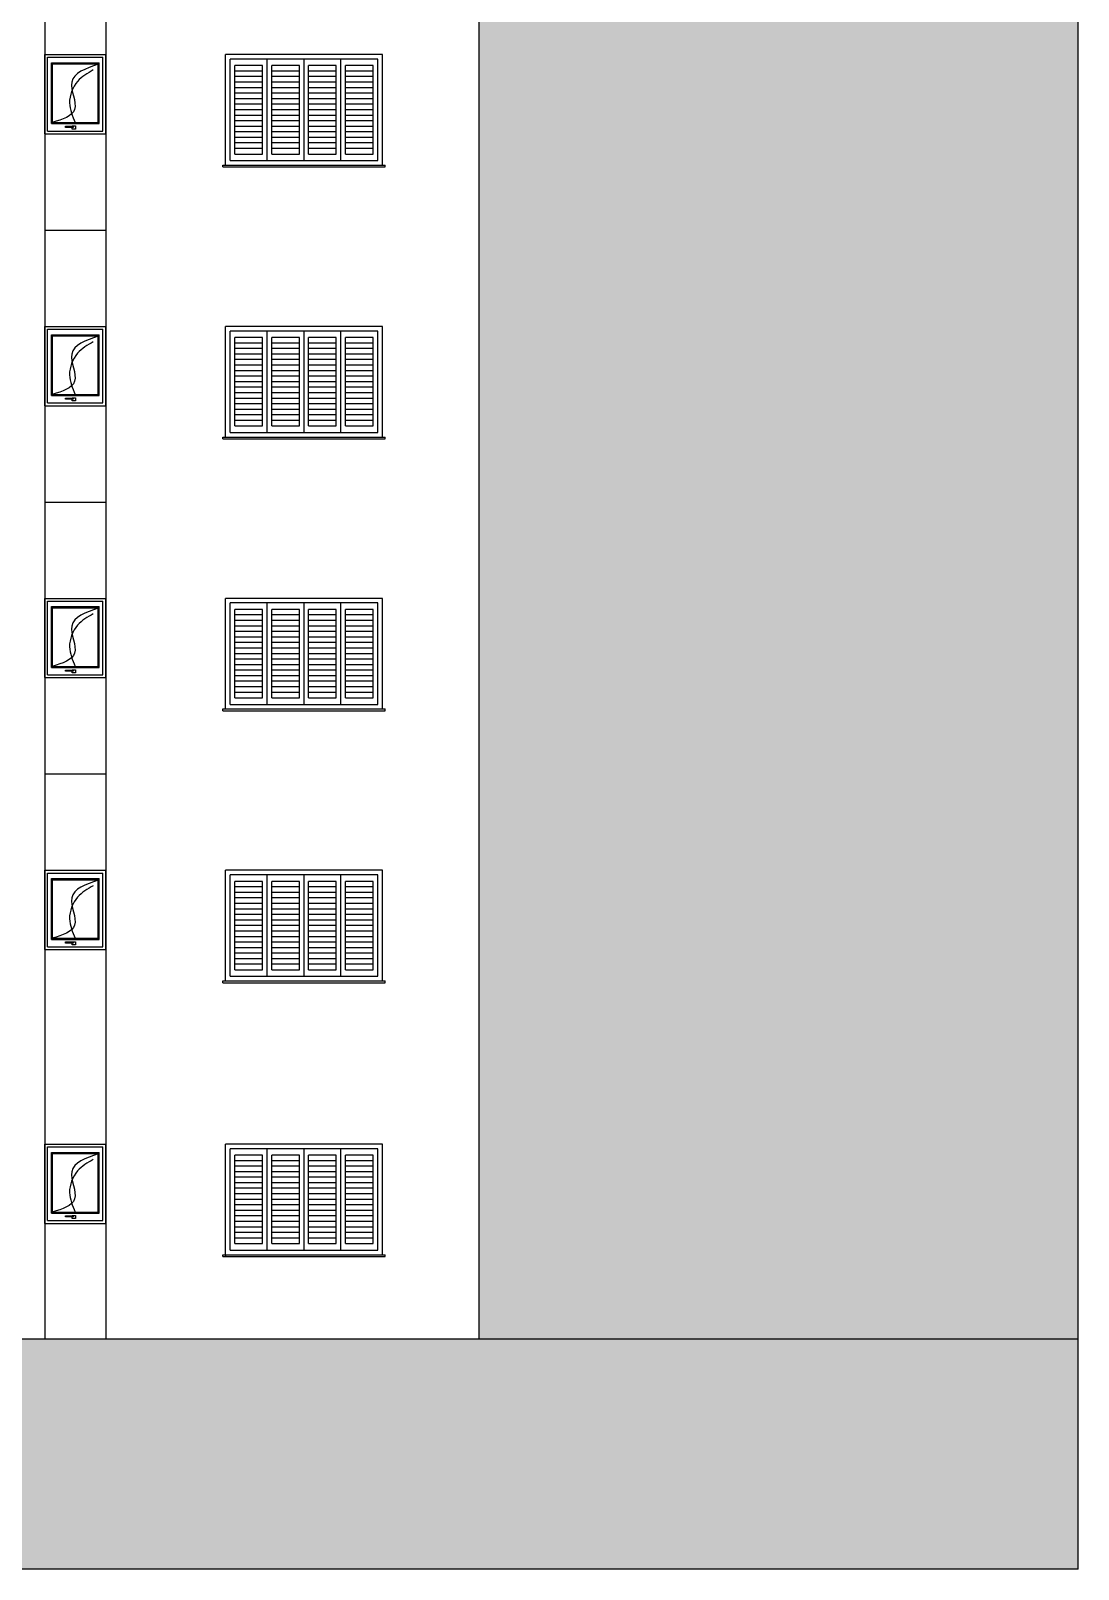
# Model space of a CAD drawing. Header units: millimetres. Extents: x 935 to 1399, y 512 to 900.
# Drawn here: x 1013.96 to 1025.33, y 645.74 to 662.43 of the extents above; entities that cross this region are included whole.
import ezdxf

# ---------------------------------------------------------------- set-up
doc = ezdxf.new("R2010")
doc.units = ezdxf.units.MM
doc.layers.add('JANELAS', color=5, linetype='Continuous')
doc.layers.add('REFLEXO', color=8, linetype='Continuous')

msp = doc.modelspace()

# ---------------------------------------------------------------- hatches: boundary and pattern name
for color, points in [(254, [(1025.32554, 690.0813), (988.50851, 690.0813), (988.50851, 648.23756), (1002.82554, 648.23756), (1002.82554, 681.88756), (1007.85284, 681.88756), (1007.85284, 683.58756), (1018.82554, 683.58756), (1018.82554, 681.88756), (1018.82554, 648.23756), (1025.32554, 648.23756)]), (253, [(1025.32554, 648.23756), (1018.82554, 648.23756), (1002.82554, 648.23756), (988.50851, 648.23756), (988.50851, 645.73756), (1025.32554, 645.73756)])]:
    msp.add_hatch(color=color).paths.add_polyline_path(points)

# ---------------------------------------------------------------- linework, layer by layer
at = {"color": 254}
for q in [(1025.32554, 690.0813), (988.50851, 645.73756)]:
    msp.add_line((1025.32554, 645.73756), q, dxfattribs=at)
at = {"color": 6}
for p, q in [((1018.82554, 681.88756), (1018.82554, 648.23756)), ((1018.82554, 681.61975), (1018.82554, 648.23756)), ((1002.82554, 648.23756), (1018.82554, 648.23756)), ((1002.82554, 648.23756), (1018.82554, 648.23756)), ((1018.82554, 648.23756), (1025.32554, 648.23756))]:
    msp.add_line(p, q, dxfattribs=at)
at = {"color": 7}
for p, q in [((1014.11665, 679.86975), (1014.11665, 650.34975)), ((1014.77665, 679.86975), (1014.77665, 650.34975)), ((1014.11665, 662.16975), (1014.77665, 662.16975)), ((1014.11665, 661.30975), (1014.77665, 661.30975)), ((1014.11665, 660.26475), (1014.77665, 660.26475)), ((1014.11665, 659.21975), (1014.77665, 659.21975)), ((1014.11665, 658.35975), (1014.77665, 658.35975)), ((1014.11665, 657.31475), (1014.77665, 657.31475)), ((1014.11665, 656.26975), (1014.77665, 656.26975)), ((1014.11665, 655.40975), (1014.77665, 655.40975)), ((1014.11665, 654.36475), (1014.77665, 654.36475)), ((1014.11665, 652.45975), (1014.77665, 652.45975)), ((1014.11665, 650.34975), (1014.11665, 648.23756)), ((1014.77665, 650.34975), (1014.77665, 648.23756)), ((1014.11665, 649.48975), (1014.77665, 649.48975))]:
    msp.add_line(p, q, dxfattribs=at)
for p, q in [((1017.77731, 662.16975), (1016.07731, 662.16975)), ((1016.07731, 660.96975), (1016.07731, 662.16975)), ((1017.72731, 662.11975), (1016.12731, 662.11975)), ((1016.12731, 661.01975), (1016.12731, 662.11975)), ((1016.52731, 661.01975), (1016.52731, 662.11975)), ((1016.92731, 661.01975), (1016.92731, 662.11975)), ((1017.32731, 661.01975), (1017.32731, 662.11975)), ((1017.72731, 661.01975), (1017.72731, 662.11975)), ((1017.77731, 660.96975), (1017.77731, 662.16975)), ((1016.17731, 661.08975), (1016.17731, 662.04975)), ((1016.47731, 662.04975), (1016.17731, 662.04975)), ((1016.47731, 661.98975), (1016.17731, 661.98975)), ((1016.47731, 661.92975), (1016.17731, 661.92975)), ((1016.47731, 661.08975), (1016.47731, 662.04975)), ((1016.57731, 661.08975), (1016.57731, 662.04975)), ((1016.87731, 662.04975), (1016.57731, 662.04975)), ((1016.87731, 661.98975), (1016.57731, 661.98975)), ((1016.87731, 661.92975), (1016.57731, 661.92975)), ((1016.87731, 661.08975), (1016.87731, 662.04975)), ((1016.97731, 661.08975), (1016.97731, 662.04975)), ((1017.27731, 662.04975), (1016.97731, 662.04975)), ((1017.27731, 661.98975), (1016.97731, 661.98975)), ((1017.27731, 661.92975), (1016.97731, 661.92975)), ((1017.27731, 661.08975), (1017.27731, 662.04975)), ((1017.37731, 661.08975), (1017.37731, 662.04975)), ((1017.67731, 662.04975), (1017.37731, 662.04975)), ((1017.67731, 661.98975), (1017.37731, 661.98975)), ((1017.67731, 661.92975), (1017.37731, 661.92975)), ((1017.67731, 661.08975), (1017.67731, 662.04975)), ((1016.47731, 661.86975), (1016.17731, 661.86975)), ((1016.47731, 661.80975), (1016.17731, 661.80975)), ((1016.47731, 661.74975), (1016.17731, 661.74975)), ((1016.87731, 661.86975), (1016.57731, 661.86975)), ((1016.87731, 661.80975), (1016.57731, 661.80975)), ((1016.87731, 661.74975), (1016.57731, 661.74975)), ((1017.27731, 661.86975), (1016.97731, 661.86975)), ((1017.27731, 661.80975), (1016.97731, 661.80975)), ((1017.27731, 661.74975), (1016.97731, 661.74975)), ((1017.67731, 661.86975), (1017.37731, 661.86975)), ((1017.67731, 661.80975), (1017.37731, 661.80975)), ((1017.67731, 661.74975), (1017.37731, 661.74975)), ((1016.47731, 661.68975), (1016.17731, 661.68975)), ((1016.47731, 661.62975), (1016.17731, 661.62975)), ((1016.87731, 661.68975), (1016.57731, 661.68975)), ((1016.87731, 661.62975), (1016.57731, 661.62975)), ((1017.27731, 661.68975), (1016.97731, 661.68975)), ((1017.27731, 661.62975), (1016.97731, 661.62975)), ((1017.67731, 661.68975), (1017.37731, 661.68975)), ((1017.67731, 661.62975), (1017.37731, 661.62975)), ((1016.47731, 661.56975), (1016.17731, 661.56975)), ((1016.47731, 661.50975), (1016.17731, 661.50975)), ((1016.47731, 661.44975), (1016.17731, 661.44975)), ((1016.87731, 661.56975), (1016.57731, 661.56975)), ((1016.87731, 661.50975), (1016.57731, 661.50975)), ((1016.87731, 661.44975), (1016.57731, 661.44975)), ((1017.27731, 661.56975), (1016.97731, 661.56975)), ((1017.27731, 661.50975), (1016.97731, 661.50975)), ((1017.27731, 661.44975), (1016.97731, 661.44975)), ((1017.67731, 661.56975), (1017.37731, 661.56975)), ((1017.67731, 661.50975), (1017.37731, 661.50975)), ((1017.67731, 661.44975), (1017.37731, 661.44975)), ((1016.47731, 661.38975), (1016.17731, 661.38975)), ((1016.47731, 661.32975), (1016.17731, 661.32975)), ((1016.47731, 661.26975), (1016.17731, 661.26975)), ((1016.87731, 661.38975), (1016.57731, 661.38975)), ((1016.87731, 661.32975), (1016.57731, 661.32975)), ((1016.87731, 661.26975), (1016.57731, 661.26975)), ((1017.27731, 661.38975), (1016.97731, 661.38975)), ((1017.27731, 661.32975), (1016.97731, 661.32975)), ((1017.27731, 661.26975), (1016.97731, 661.26975)), ((1017.67731, 661.38975), (1017.37731, 661.38975)), ((1017.67731, 661.32975), (1017.37731, 661.32975)), ((1017.67731, 661.26975), (1017.37731, 661.26975)), ((1016.47731, 661.20975), (1016.17731, 661.20975)), ((1016.47731, 661.14975), (1016.17731, 661.14975)), ((1016.17731, 661.08975), (1016.47731, 661.08975)), ((1016.87731, 661.20975), (1016.57731, 661.20975)), ((1016.87731, 661.14975), (1016.57731, 661.14975)), ((1016.57731, 661.08975), (1016.87731, 661.08975)), ((1017.27731, 661.20975), (1016.97731, 661.20975)), ((1017.27731, 661.14975), (1016.97731, 661.14975)), ((1016.97731, 661.08975), (1017.27731, 661.08975)), ((1017.67731, 661.20975), (1017.37731, 661.20975)), ((1017.67731, 661.14975), (1017.37731, 661.14975)), ((1017.37731, 661.08975), (1017.67731, 661.08975)), ((1016.04731, 660.96975), (1017.80731, 660.96975)), ((1016.04731, 660.94975), (1016.04731, 660.96975)), ((1016.04731, 660.94975), (1017.80731, 660.94975)), ((1016.12731, 661.01975), (1017.72731, 661.01975)), ((1017.80731, 660.94975), (1017.80731, 660.96975)), ((1017.77731, 659.21975), (1016.07731, 659.21975)), ((1016.07731, 658.01975), (1016.07731, 659.21975)), ((1017.72731, 659.16975), (1016.12731, 659.16975)), ((1016.12731, 658.06975), (1016.12731, 659.16975)), ((1016.17731, 658.13975), (1016.17731, 659.09975)), ((1016.47731, 659.09975), (1016.17731, 659.09975)), ((1016.47731, 658.13975), (1016.47731, 659.09975)), ((1016.52731, 658.06975), (1016.52731, 659.16975)), ((1016.57731, 658.13975), (1016.57731, 659.09975)), ((1016.87731, 659.09975), (1016.57731, 659.09975)), ((1016.87731, 658.13975), (1016.87731, 659.09975)), ((1016.92731, 658.06975), (1016.92731, 659.16975)), ((1016.97731, 658.13975), (1016.97731, 659.09975)), ((1017.27731, 659.09975), (1016.97731, 659.09975)), ((1017.27731, 658.13975), (1017.27731, 659.09975)), ((1017.32731, 658.06975), (1017.32731, 659.16975)), ((1017.37731, 658.13975), (1017.37731, 659.09975)), ((1017.67731, 659.09975), (1017.37731, 659.09975)), ((1017.67731, 658.13975), (1017.67731, 659.09975)), ((1017.72731, 658.06975), (1017.72731, 659.16975)), ((1017.77731, 658.01975), (1017.77731, 659.21975)), ((1016.47731, 659.03975), (1016.17731, 659.03975)), ((1016.47731, 658.97975), (1016.17731, 658.97975)), ((1016.47731, 658.91975), (1016.17731, 658.91975)), ((1016.87731, 659.03975), (1016.57731, 659.03975)), ((1016.87731, 658.97975), (1016.57731, 658.97975)), ((1016.87731, 658.91975), (1016.57731, 658.91975)), ((1017.27731, 659.03975), (1016.97731, 659.03975)), ((1017.27731, 658.97975), (1016.97731, 658.97975)), ((1017.27731, 658.91975), (1016.97731, 658.91975)), ((1017.67731, 659.03975), (1017.37731, 659.03975)), ((1017.67731, 658.97975), (1017.37731, 658.97975)), ((1017.67731, 658.91975), (1017.37731, 658.91975)), ((1016.47731, 658.85975), (1016.17731, 658.85975)), ((1016.47731, 658.79975), (1016.17731, 658.79975)), ((1016.87731, 658.85975), (1016.57731, 658.85975)), ((1016.87731, 658.79975), (1016.57731, 658.79975)), ((1017.27731, 658.85975), (1016.97731, 658.85975)), ((1017.27731, 658.79975), (1016.97731, 658.79975)), ((1017.67731, 658.85975), (1017.37731, 658.85975)), ((1017.67731, 658.79975), (1017.37731, 658.79975)), ((1016.47731, 658.73975), (1016.17731, 658.73975)), ((1016.47731, 658.67975), (1016.17731, 658.67975)), ((1016.47731, 658.61975), (1016.17731, 658.61975)), ((1016.87731, 658.73975), (1016.57731, 658.73975)), ((1016.87731, 658.67975), (1016.57731, 658.67975)), ((1016.87731, 658.61975), (1016.57731, 658.61975)), ((1017.27731, 658.73975), (1016.97731, 658.73975)), ((1017.27731, 658.67975), (1016.97731, 658.67975)), ((1017.27731, 658.61975), (1016.97731, 658.61975)), ((1017.67731, 658.73975), (1017.37731, 658.73975)), ((1017.67731, 658.67975), (1017.37731, 658.67975)), ((1017.67731, 658.61975), (1017.37731, 658.61975)), ((1016.47731, 658.55975), (1016.17731, 658.55975)), ((1016.47731, 658.49975), (1016.17731, 658.49975)), ((1016.47731, 658.43975), (1016.17731, 658.43975)), ((1016.87731, 658.55975), (1016.57731, 658.55975)), ((1016.87731, 658.49975), (1016.57731, 658.49975)), ((1016.87731, 658.43975), (1016.57731, 658.43975)), ((1017.27731, 658.55975), (1016.97731, 658.55975)), ((1017.27731, 658.49975), (1016.97731, 658.49975)), ((1017.27731, 658.43975), (1016.97731, 658.43975)), ((1017.67731, 658.55975), (1017.37731, 658.55975)), ((1017.67731, 658.49975), (1017.37731, 658.49975)), ((1017.67731, 658.43975), (1017.37731, 658.43975)), ((1016.47731, 658.37975), (1016.17731, 658.37975)), ((1016.47731, 658.31975), (1016.17731, 658.31975)), ((1016.47731, 658.25975), (1016.17731, 658.25975)), ((1016.87731, 658.37975), (1016.57731, 658.37975)), ((1016.87731, 658.31975), (1016.57731, 658.31975)), ((1016.87731, 658.25975), (1016.57731, 658.25975)), ((1017.27731, 658.37975), (1016.97731, 658.37975)), ((1017.27731, 658.31975), (1016.97731, 658.31975)), ((1017.27731, 658.25975), (1016.97731, 658.25975)), ((1017.67731, 658.37975), (1017.37731, 658.37975)), ((1017.67731, 658.31975), (1017.37731, 658.31975)), ((1017.67731, 658.25975), (1017.37731, 658.25975)), ((1016.47731, 658.19975), (1016.17731, 658.19975)), ((1016.17731, 658.13975), (1016.47731, 658.13975)), ((1016.87731, 658.19975), (1016.57731, 658.19975)), ((1016.57731, 658.13975), (1016.87731, 658.13975)), ((1017.27731, 658.19975), (1016.97731, 658.19975)), ((1016.97731, 658.13975), (1017.27731, 658.13975)), ((1017.67731, 658.19975), (1017.37731, 658.19975)), ((1017.37731, 658.13975), (1017.67731, 658.13975)), ((1016.04731, 658.01975), (1017.80731, 658.01975)), ((1016.04731, 657.99975), (1016.04731, 658.01975)), ((1016.04731, 657.99975), (1017.80731, 657.99975)), ((1016.12731, 658.06975), (1017.72731, 658.06975)), ((1017.80731, 657.99975), (1017.80731, 658.01975)), ((1017.77731, 656.26975), (1016.07731, 656.26975)), ((1016.07731, 655.06975), (1016.07731, 656.26975)), ((1017.77731, 655.06975), (1017.77731, 656.26975)), ((1017.72731, 656.21975), (1016.12731, 656.21975)), ((1016.12731, 655.11975), (1016.12731, 656.21975)), ((1016.17731, 655.18975), (1016.17731, 656.14975)), ((1016.47731, 656.14975), (1016.17731, 656.14975)), ((1016.47731, 656.08975), (1016.17731, 656.08975)), ((1016.47731, 655.18975), (1016.47731, 656.14975)), ((1016.52731, 655.11975), (1016.52731, 656.21975)), ((1016.57731, 655.18975), (1016.57731, 656.14975)), ((1016.87731, 656.14975), (1016.57731, 656.14975)), ((1016.87731, 656.08975), (1016.57731, 656.08975)), ((1016.87731, 655.18975), (1016.87731, 656.14975)), ((1016.92731, 655.11975), (1016.92731, 656.21975)), ((1016.97731, 655.18975), (1016.97731, 656.14975)), ((1017.27731, 656.14975), (1016.97731, 656.14975)), ((1017.27731, 656.08975), (1016.97731, 656.08975)), ((1017.27731, 655.18975), (1017.27731, 656.14975)), ((1017.32731, 655.11975), (1017.32731, 656.21975)), ((1017.37731, 655.18975), (1017.37731, 656.14975)), ((1017.67731, 656.14975), (1017.37731, 656.14975)), ((1017.67731, 656.08975), (1017.37731, 656.08975)), ((1017.67731, 655.18975), (1017.67731, 656.14975)), ((1017.72731, 655.11975), (1017.72731, 656.21975)), ((1016.47731, 656.02975), (1016.17731, 656.02975)), ((1016.47731, 655.96975), (1016.17731, 655.96975)), ((1016.47731, 655.90975), (1016.17731, 655.90975)), ((1016.87731, 656.02975), (1016.57731, 656.02975)), ((1016.87731, 655.96975), (1016.57731, 655.96975)), ((1016.87731, 655.90975), (1016.57731, 655.90975)), ((1017.27731, 656.02975), (1016.97731, 656.02975)), ((1017.27731, 655.96975), (1016.97731, 655.96975)), ((1017.27731, 655.90975), (1016.97731, 655.90975)), ((1017.67731, 656.02975), (1017.37731, 656.02975)), ((1017.67731, 655.96975), (1017.37731, 655.96975)), ((1017.67731, 655.90975), (1017.37731, 655.90975)), ((1016.47731, 655.84975), (1016.17731, 655.84975)), ((1016.47731, 655.78975), (1016.17731, 655.78975)), ((1016.87731, 655.84975), (1016.57731, 655.84975)), ((1016.87731, 655.78975), (1016.57731, 655.78975)), ((1017.27731, 655.84975), (1016.97731, 655.84975)), ((1017.27731, 655.78975), (1016.97731, 655.78975)), ((1017.67731, 655.84975), (1017.37731, 655.84975)), ((1017.67731, 655.78975), (1017.37731, 655.78975)), ((1016.47731, 655.72975), (1016.17731, 655.72975)), ((1016.47731, 655.66975), (1016.17731, 655.66975)), ((1016.47731, 655.60975), (1016.17731, 655.60975)), ((1016.87731, 655.72975), (1016.57731, 655.72975)), ((1016.87731, 655.66975), (1016.57731, 655.66975)), ((1016.87731, 655.60975), (1016.57731, 655.60975)), ((1017.27731, 655.72975), (1016.97731, 655.72975)), ((1017.27731, 655.66975), (1016.97731, 655.66975)), ((1017.27731, 655.60975), (1016.97731, 655.60975)), ((1017.67731, 655.72975), (1017.37731, 655.72975)), ((1017.67731, 655.66975), (1017.37731, 655.66975)), ((1017.67731, 655.60975), (1017.37731, 655.60975)), ((1016.47731, 655.54975), (1016.17731, 655.54975)), ((1016.47731, 655.48975), (1016.17731, 655.48975)), ((1016.47731, 655.42975), (1016.17731, 655.42975)), ((1016.87731, 655.54975), (1016.57731, 655.54975)), ((1016.87731, 655.48975), (1016.57731, 655.48975)), ((1016.87731, 655.42975), (1016.57731, 655.42975)), ((1017.27731, 655.54975), (1016.97731, 655.54975)), ((1017.27731, 655.48975), (1016.97731, 655.48975)), ((1017.27731, 655.42975), (1016.97731, 655.42975)), ((1017.67731, 655.54975), (1017.37731, 655.54975)), ((1017.67731, 655.48975), (1017.37731, 655.48975)), ((1017.67731, 655.42975), (1017.37731, 655.42975)), ((1016.47731, 655.36975), (1016.17731, 655.36975)), ((1016.47731, 655.30975), (1016.17731, 655.30975)), ((1016.47731, 655.24975), (1016.17731, 655.24975)), ((1016.87731, 655.36975), (1016.57731, 655.36975)), ((1016.87731, 655.30975), (1016.57731, 655.30975)), ((1016.87731, 655.24975), (1016.57731, 655.24975)), ((1017.27731, 655.36975), (1016.97731, 655.36975)), ((1017.27731, 655.30975), (1016.97731, 655.30975)), ((1017.27731, 655.24975), (1016.97731, 655.24975)), ((1017.67731, 655.36975), (1017.37731, 655.36975)), ((1017.67731, 655.30975), (1017.37731, 655.30975)), ((1017.67731, 655.24975), (1017.37731, 655.24975)), ((1016.12731, 655.11975), (1017.72731, 655.11975)), ((1016.17731, 655.18975), (1016.47731, 655.18975)), ((1016.57731, 655.18975), (1016.87731, 655.18975)), ((1016.97731, 655.18975), (1017.27731, 655.18975)), ((1017.37731, 655.18975), (1017.67731, 655.18975)), ((1016.04731, 655.06975), (1017.80731, 655.06975)), ((1016.04731, 655.04975), (1016.04731, 655.06975)), ((1016.04731, 655.04975), (1017.80731, 655.04975)), ((1017.80731, 655.04975), (1017.80731, 655.06975)), ((1017.77731, 653.31975), (1016.07731, 653.31975)), ((1016.07731, 652.11975), (1016.07731, 653.31975)), ((1017.72731, 653.26975), (1016.12731, 653.26975)), ((1016.12731, 652.16975), (1016.12731, 653.26975)), ((1016.52731, 652.16975), (1016.52731, 653.26975)), ((1016.92731, 652.16975), (1016.92731, 653.26975)), ((1017.32731, 652.16975), (1017.32731, 653.26975)), ((1017.72731, 652.16975), (1017.72731, 653.26975)), ((1017.77731, 652.11975), (1017.77731, 653.31975)), ((1016.17731, 652.23975), (1016.17731, 653.19975)), ((1016.47731, 653.19975), (1016.17731, 653.19975)), ((1016.47731, 653.13975), (1016.17731, 653.13975)), ((1016.47731, 653.07975), (1016.17731, 653.07975)), ((1016.47731, 652.23975), (1016.47731, 653.19975)), ((1016.57731, 652.23975), (1016.57731, 653.19975)), ((1016.87731, 653.19975), (1016.57731, 653.19975)), ((1016.87731, 653.13975), (1016.57731, 653.13975)), ((1016.87731, 653.07975), (1016.57731, 653.07975)), ((1016.87731, 652.23975), (1016.87731, 653.19975)), ((1016.97731, 652.23975), (1016.97731, 653.19975)), ((1017.27731, 653.19975), (1016.97731, 653.19975)), ((1017.27731, 653.13975), (1016.97731, 653.13975)), ((1017.27731, 653.07975), (1016.97731, 653.07975)), ((1017.27731, 652.23975), (1017.27731, 653.19975)), ((1017.37731, 652.23975), (1017.37731, 653.19975)), ((1017.67731, 653.19975), (1017.37731, 653.19975)), ((1017.67731, 653.13975), (1017.37731, 653.13975)), ((1017.67731, 653.07975), (1017.37731, 653.07975)), ((1017.67731, 652.23975), (1017.67731, 653.19975)), ((1016.47731, 653.01975), (1016.17731, 653.01975)), ((1016.47731, 652.95975), (1016.17731, 652.95975)), ((1016.87731, 653.01975), (1016.57731, 653.01975)), ((1016.87731, 652.95975), (1016.57731, 652.95975)), ((1017.27731, 653.01975), (1016.97731, 653.01975)), ((1017.27731, 652.95975), (1016.97731, 652.95975)), ((1017.67731, 653.01975), (1017.37731, 653.01975)), ((1017.67731, 652.95975), (1017.37731, 652.95975)), ((1016.47731, 652.89975), (1016.17731, 652.89975)), ((1016.47731, 652.83975), (1016.17731, 652.83975)), ((1016.47731, 652.77975), (1016.17731, 652.77975)), ((1016.87731, 652.89975), (1016.57731, 652.89975)), ((1016.87731, 652.83975), (1016.57731, 652.83975)), ((1016.87731, 652.77975), (1016.57731, 652.77975)), ((1017.27731, 652.89975), (1016.97731, 652.89975)), ((1017.27731, 652.83975), (1016.97731, 652.83975)), ((1017.27731, 652.77975), (1016.97731, 652.77975)), ((1017.67731, 652.89975), (1017.37731, 652.89975)), ((1017.67731, 652.83975), (1017.37731, 652.83975)), ((1017.67731, 652.77975), (1017.37731, 652.77975)), ((1016.47731, 652.71975), (1016.17731, 652.71975)), ((1016.47731, 652.65975), (1016.17731, 652.65975)), ((1016.47731, 652.59975), (1016.17731, 652.59975)), ((1016.87731, 652.71975), (1016.57731, 652.71975)), ((1016.87731, 652.65975), (1016.57731, 652.65975)), ((1016.87731, 652.59975), (1016.57731, 652.59975)), ((1017.27731, 652.71975), (1016.97731, 652.71975)), ((1017.27731, 652.65975), (1016.97731, 652.65975)), ((1017.27731, 652.59975), (1016.97731, 652.59975)), ((1017.67731, 652.71975), (1017.37731, 652.71975)), ((1017.67731, 652.65975), (1017.37731, 652.65975)), ((1017.67731, 652.59975), (1017.37731, 652.59975)), ((1016.47731, 652.53975), (1016.17731, 652.53975)), ((1016.47731, 652.47975), (1016.17731, 652.47975)), ((1016.47731, 652.41975), (1016.17731, 652.41975)), ((1016.87731, 652.53975), (1016.57731, 652.53975)), ((1016.87731, 652.47975), (1016.57731, 652.47975)), ((1016.87731, 652.41975), (1016.57731, 652.41975)), ((1017.27731, 652.53975), (1016.97731, 652.53975)), ((1017.27731, 652.47975), (1016.97731, 652.47975)), ((1017.27731, 652.41975), (1016.97731, 652.41975)), ((1017.67731, 652.53975), (1017.37731, 652.53975)), ((1017.67731, 652.47975), (1017.37731, 652.47975)), ((1017.67731, 652.41975), (1017.37731, 652.41975)), ((1016.47731, 652.35975), (1016.17731, 652.35975)), ((1016.47731, 652.29975), (1016.17731, 652.29975)), ((1016.17731, 652.23975), (1016.47731, 652.23975)), ((1016.87731, 652.35975), (1016.57731, 652.35975)), ((1016.87731, 652.29975), (1016.57731, 652.29975)), ((1016.57731, 652.23975), (1016.87731, 652.23975)), ((1017.27731, 652.35975), (1016.97731, 652.35975)), ((1017.27731, 652.29975), (1016.97731, 652.29975)), ((1016.97731, 652.23975), (1017.27731, 652.23975)), ((1017.67731, 652.35975), (1017.37731, 652.35975)), ((1017.67731, 652.29975), (1017.37731, 652.29975)), ((1017.37731, 652.23975), (1017.67731, 652.23975)), ((1016.04731, 652.11975), (1017.80731, 652.11975)), ((1016.04731, 652.09975), (1016.04731, 652.11975)), ((1016.04731, 652.09975), (1017.80731, 652.09975)), ((1016.12731, 652.16975), (1017.72731, 652.16975)), ((1017.80731, 652.09975), (1017.80731, 652.11975)), ((1017.77731, 650.34975), (1016.07731, 650.34975)), ((1016.07731, 649.14975), (1016.07731, 650.34975)), ((1017.72731, 650.29975), (1016.12731, 650.29975)), ((1016.12731, 649.19975), (1016.12731, 650.29975)), ((1016.52731, 649.19975), (1016.52731, 650.29975)), ((1016.92731, 649.19975), (1016.92731, 650.29975)), ((1017.32731, 649.19975), (1017.32731, 650.29975)), ((1017.72731, 649.19975), (1017.72731, 650.29975)), ((1017.77731, 649.14975), (1017.77731, 650.34975)), ((1016.17731, 649.26975), (1016.17731, 650.22975)), ((1016.47731, 650.22975), (1016.17731, 650.22975)), ((1016.47731, 650.16975), (1016.17731, 650.16975)), ((1016.47731, 650.10975), (1016.17731, 650.10975)), ((1016.47731, 649.26975), (1016.47731, 650.22975)), ((1016.57731, 649.26975), (1016.57731, 650.22975)), ((1016.87731, 650.22975), (1016.57731, 650.22975)), ((1016.87731, 650.16975), (1016.57731, 650.16975)), ((1016.87731, 650.10975), (1016.57731, 650.10975)), ((1016.87731, 649.26975), (1016.87731, 650.22975)), ((1016.97731, 649.26975), (1016.97731, 650.22975)), ((1017.27731, 650.22975), (1016.97731, 650.22975)), ((1017.27731, 650.16975), (1016.97731, 650.16975)), ((1017.27731, 650.10975), (1016.97731, 650.10975)), ((1017.27731, 649.26975), (1017.27731, 650.22975)), ((1017.37731, 649.26975), (1017.37731, 650.22975)), ((1017.67731, 650.22975), (1017.37731, 650.22975)), ((1017.67731, 650.16975), (1017.37731, 650.16975)), ((1017.67731, 650.10975), (1017.37731, 650.10975)), ((1017.67731, 649.26975), (1017.67731, 650.22975)), ((1016.47731, 650.04975), (1016.17731, 650.04975)), ((1016.47731, 649.98975), (1016.17731, 649.98975)), ((1016.47731, 649.92975), (1016.17731, 649.92975)), ((1016.87731, 650.04975), (1016.57731, 650.04975)), ((1016.87731, 649.98975), (1016.57731, 649.98975)), ((1016.87731, 649.92975), (1016.57731, 649.92975)), ((1017.27731, 650.04975), (1016.97731, 650.04975)), ((1017.27731, 649.98975), (1016.97731, 649.98975)), ((1017.27731, 649.92975), (1016.97731, 649.92975)), ((1017.67731, 650.04975), (1017.37731, 650.04975)), ((1017.67731, 649.98975), (1017.37731, 649.98975)), ((1017.67731, 649.92975), (1017.37731, 649.92975)), ((1016.47731, 649.86975), (1016.17731, 649.86975)), ((1016.47731, 649.80975), (1016.17731, 649.80975)), ((1016.47731, 649.74975), (1016.17731, 649.74975)), ((1016.87731, 649.86975), (1016.57731, 649.86975)), ((1016.87731, 649.80975), (1016.57731, 649.80975)), ((1016.87731, 649.74975), (1016.57731, 649.74975)), ((1017.27731, 649.86975), (1016.97731, 649.86975)), ((1017.27731, 649.80975), (1016.97731, 649.80975)), ((1017.27731, 649.74975), (1016.97731, 649.74975)), ((1017.67731, 649.86975), (1017.37731, 649.86975)), ((1017.67731, 649.80975), (1017.37731, 649.80975)), ((1017.67731, 649.74975), (1017.37731, 649.74975)), ((1016.47731, 649.68975), (1016.17731, 649.68975)), ((1016.47731, 649.62975), (1016.17731, 649.62975)), ((1016.47731, 649.56975), (1016.17731, 649.56975)), ((1016.87731, 649.68975), (1016.57731, 649.68975)), ((1016.87731, 649.62975), (1016.57731, 649.62975)), ((1016.87731, 649.56975), (1016.57731, 649.56975)), ((1017.27731, 649.68975), (1016.97731, 649.68975)), ((1017.27731, 649.62975), (1016.97731, 649.62975)), ((1017.27731, 649.56975), (1016.97731, 649.56975)), ((1017.67731, 649.68975), (1017.37731, 649.68975)), ((1017.67731, 649.62975), (1017.37731, 649.62975)), ((1017.67731, 649.56975), (1017.37731, 649.56975)), ((1016.47731, 649.50975), (1016.17731, 649.50975)), ((1016.47731, 649.44975), (1016.17731, 649.44975)), ((1016.87731, 649.50975), (1016.57731, 649.50975)), ((1016.87731, 649.44975), (1016.57731, 649.44975)), ((1017.27731, 649.50975), (1016.97731, 649.50975)), ((1017.27731, 649.44975), (1016.97731, 649.44975)), ((1017.67731, 649.50975), (1017.37731, 649.50975)), ((1017.67731, 649.44975), (1017.37731, 649.44975)), ((1016.47731, 649.38975), (1016.17731, 649.38975)), ((1016.47731, 649.32975), (1016.17731, 649.32975)), ((1016.17731, 649.26975), (1016.47731, 649.26975)), ((1016.87731, 649.38975), (1016.57731, 649.38975)), ((1016.87731, 649.32975), (1016.57731, 649.32975)), ((1016.57731, 649.26975), (1016.87731, 649.26975)), ((1017.27731, 649.38975), (1016.97731, 649.38975)), ((1017.27731, 649.32975), (1016.97731, 649.32975)), ((1016.97731, 649.26975), (1017.27731, 649.26975)), ((1017.67731, 649.38975), (1017.37731, 649.38975)), ((1017.67731, 649.32975), (1017.37731, 649.32975)), ((1017.37731, 649.26975), (1017.67731, 649.26975)), ((1016.04731, 649.14975), (1017.80731, 649.14975)), ((1016.04731, 649.12975), (1016.04731, 649.14975)), ((1016.04731, 649.12975), (1017.80731, 649.12975)), ((1016.12731, 649.19975), (1017.72731, 649.19975)), ((1017.80731, 649.12975), (1017.80731, 649.14975))]:
    msp.add_line(p, q)
at = {"color": 3}
msp.add_line((1016.07731, 649.14975), (1016.07731, 649.12975), dxfattribs=at)
at = {"layer": 'JANELAS', "color": 7}
for p, q in [((1014.11665, 662.16975), (1014.77665, 662.16975)), ((1014.11665, 661.30975), (1014.11665, 662.16975)), ((1014.14665, 662.13975), (1014.74665, 662.13975)), ((1014.14665, 661.33975), (1014.14665, 662.13975)), ((1014.74665, 661.33975), (1014.74665, 662.13975)), ((1014.74665, 661.33975), (1014.74665, 662.13975)), ((1014.77665, 661.30975), (1014.77665, 662.16975)), ((1014.18665, 662.07975), (1014.70665, 662.07975)), ((1014.18665, 661.41975), (1014.18665, 662.07975)), ((1014.70665, 661.41975), (1014.70665, 662.07975)), ((1014.18665, 661.41975), (1014.70665, 661.41975)), ((1014.11665, 661.30975), (1014.77665, 661.30975)), ((1014.14665, 661.33975), (1014.74665, 661.33975)), ((1014.11665, 659.21975), (1014.77665, 659.21975)), ((1014.11665, 658.35975), (1014.11665, 659.21975)), ((1014.14665, 659.18975), (1014.74665, 659.18975)), ((1014.14665, 658.38975), (1014.14665, 659.18975)), ((1014.18665, 659.12975), (1014.70665, 659.12975)), ((1014.18665, 658.46975), (1014.18665, 659.12975)), ((1014.70665, 658.46975), (1014.70665, 659.12975)), ((1014.74665, 658.38975), (1014.74665, 659.18975)), ((1014.74665, 658.38975), (1014.74665, 659.18975)), ((1014.77665, 658.35975), (1014.77665, 659.21975)), ((1014.18665, 658.46975), (1014.70665, 658.46975)), ((1014.11665, 658.35975), (1014.77665, 658.35975)), ((1014.14665, 658.38975), (1014.74665, 658.38975)), ((1014.11665, 656.26975), (1014.77665, 656.26975)), ((1014.11665, 655.40975), (1014.11665, 656.26975)), ((1014.14665, 656.23975), (1014.74665, 656.23975)), ((1014.14665, 655.43975), (1014.14665, 656.23975)), ((1014.74665, 655.43975), (1014.74665, 656.23975)), ((1014.74665, 655.43975), (1014.74665, 656.23975)), ((1014.74665, 655.43975), (1014.74665, 656.23975)), ((1014.74665, 655.43975), (1014.74665, 656.23975)), ((1014.77665, 655.40975), (1014.77665, 656.26975)), ((1014.77665, 655.40975), (1014.77665, 656.26975)), ((1014.18665, 656.17975), (1014.70665, 656.17975)), ((1014.18665, 655.51975), (1014.18665, 656.17975)), ((1014.70665, 655.51975), (1014.70665, 656.17975)), ((1014.11665, 655.40975), (1014.77665, 655.40975)), ((1014.14665, 655.43975), (1014.74665, 655.43975)), ((1014.18665, 655.51975), (1014.70665, 655.51975)), ((1014.11665, 653.31975), (1014.77665, 653.31975)), ((1014.11665, 652.45975), (1014.11665, 653.31975)), ((1014.14665, 653.28975), (1014.74665, 653.28975)), ((1014.14665, 652.48975), (1014.14665, 653.28975)), ((1014.74665, 652.48975), (1014.74665, 653.28975)), ((1014.74665, 652.48975), (1014.74665, 653.28975)), ((1014.74665, 652.48975), (1014.74665, 653.28975)), ((1014.74665, 652.48975), (1014.74665, 653.28975)), ((1014.77665, 652.45975), (1014.77665, 653.31975)), ((1014.77665, 652.45975), (1014.77665, 653.31975)), ((1014.18665, 653.22975), (1014.70665, 653.22975)), ((1014.18665, 652.56975), (1014.18665, 653.22975)), ((1014.70665, 652.56975), (1014.70665, 653.22975)), ((1014.18665, 652.56975), (1014.70665, 652.56975)), ((1014.11665, 652.45975), (1014.77665, 652.45975)), ((1014.14665, 652.48975), (1014.74665, 652.48975)), ((1014.11665, 650.34975), (1014.77665, 650.34975)), ((1014.11665, 649.48975), (1014.11665, 650.34975)), ((1014.14665, 650.31975), (1014.74665, 650.31975)), ((1014.14665, 649.51975), (1014.14665, 650.31975)), ((1014.18665, 650.25975), (1014.70665, 650.25975)), ((1014.18665, 649.59975), (1014.18665, 650.25975)), ((1014.70665, 649.59975), (1014.70665, 650.25975)), ((1014.74665, 649.51975), (1014.74665, 650.31975)), ((1014.74665, 649.51975), (1014.74665, 650.31975)), ((1014.74665, 649.51975), (1014.74665, 650.31975)), ((1014.74665, 649.51975), (1014.74665, 650.31975)), ((1014.77665, 649.48975), (1014.77665, 650.34975)), ((1014.77665, 649.48975), (1014.77665, 650.34975)), ((1014.18665, 649.59975), (1014.70665, 649.59975)), ((1014.11665, 649.48975), (1014.77665, 649.48975)), ((1014.14665, 649.51975), (1014.74665, 649.51975))]:
    msp.add_line(p, q, dxfattribs=at)
for points in [[(1014.197, 661.4324), (1014.69518, 661.4324), (1014.69518, 662.06349), (1014.197, 662.06349)], [(1014.33914, 661.39246), (1014.42402, 661.39246), (1014.42402, 661.3795), (1014.33914, 661.3795)], [(1014.197, 658.4824), (1014.69518, 658.4824), (1014.69518, 659.11349), (1014.197, 659.11349)], [(1014.33914, 658.44246), (1014.42402, 658.44246), (1014.42402, 658.4295), (1014.33914, 658.4295)], [(1014.197, 655.5324), (1014.69518, 655.5324), (1014.69518, 656.16349), (1014.197, 656.16349)], [(1014.33914, 655.49246), (1014.42402, 655.49246), (1014.42402, 655.4795), (1014.33914, 655.4795)], [(1014.197, 652.5824), (1014.69518, 652.5824), (1014.69518, 653.21349), (1014.197, 653.21349)], [(1014.33914, 652.54246), (1014.42402, 652.54246), (1014.42402, 652.5295), (1014.33914, 652.5295)], [(1014.197, 649.6124), (1014.69518, 649.6124), (1014.69518, 650.24349), (1014.197, 650.24349)], [(1014.33914, 649.57246), (1014.42402, 649.57246), (1014.42402, 649.5595), (1014.33914, 649.5595)]]:
    msp.add_lwpolyline(points, close=True, dxfattribs=at)
for points in [[(1014.41403, 661.39246), (1014.41403, 661.39479), (1014.44743, 661.39479), (1014.44743, 661.36143), (1014.41403, 661.36143), (1014.41403, 661.3795)], [(1014.41403, 658.44246), (1014.41403, 658.44479), (1014.44743, 658.44479), (1014.44743, 658.41143), (1014.41403, 658.41143), (1014.41403, 658.4295)], [(1014.41403, 655.49246), (1014.41403, 655.49479), (1014.44743, 655.49479), (1014.44743, 655.46143), (1014.41403, 655.46143), (1014.41403, 655.4795)], [(1014.41403, 652.54246), (1014.41403, 652.54479), (1014.44743, 652.54479), (1014.44743, 652.51143), (1014.41403, 652.51143), (1014.41403, 652.5295)], [(1014.41403, 649.57246), (1014.41403, 649.57479), (1014.44743, 649.57479), (1014.44743, 649.54143), (1014.41403, 649.54143), (1014.41403, 649.5595)]]:
    msp.add_lwpolyline(points, dxfattribs=at)
at = {"layer": 'REFLEXO', "color": 7}
for points in [[(1014.69518, 662.06349), (1014.40751, 661.86969), (1014.43935, 661.57488), (1014.197, 661.4324)], [(1014.64191, 662.00264), (1014.47118, 661.87836), (1014.38436, 661.64424), (1014.44609, 661.4324)], [(1014.69518, 659.11349), (1014.40751, 658.91969), (1014.43935, 658.62488), (1014.197, 658.4824)], [(1014.64191, 659.05264), (1014.47118, 658.92836), (1014.38436, 658.69424), (1014.44609, 658.4824)], [(1014.69518, 656.16349), (1014.40751, 655.96969), (1014.43935, 655.67488), (1014.197, 655.5324)], [(1014.64191, 656.10264), (1014.47118, 655.97836), (1014.38436, 655.74424), (1014.44609, 655.5324)], [(1014.69518, 653.21349), (1014.40751, 653.01969), (1014.43935, 652.72488), (1014.197, 652.5824)], [(1014.64191, 653.15264), (1014.47118, 653.02836), (1014.38436, 652.79424), (1014.44609, 652.5824)], [(1014.69518, 650.24349), (1014.40751, 650.04969), (1014.43935, 649.75488), (1014.197, 649.6124)], [(1014.64191, 650.18264), (1014.47118, 650.05836), (1014.38436, 649.82424), (1014.44609, 649.6124)]]:
    msp.add_spline(points, degree=3, dxfattribs=at)

doc.saveas('drawing.dxf')
